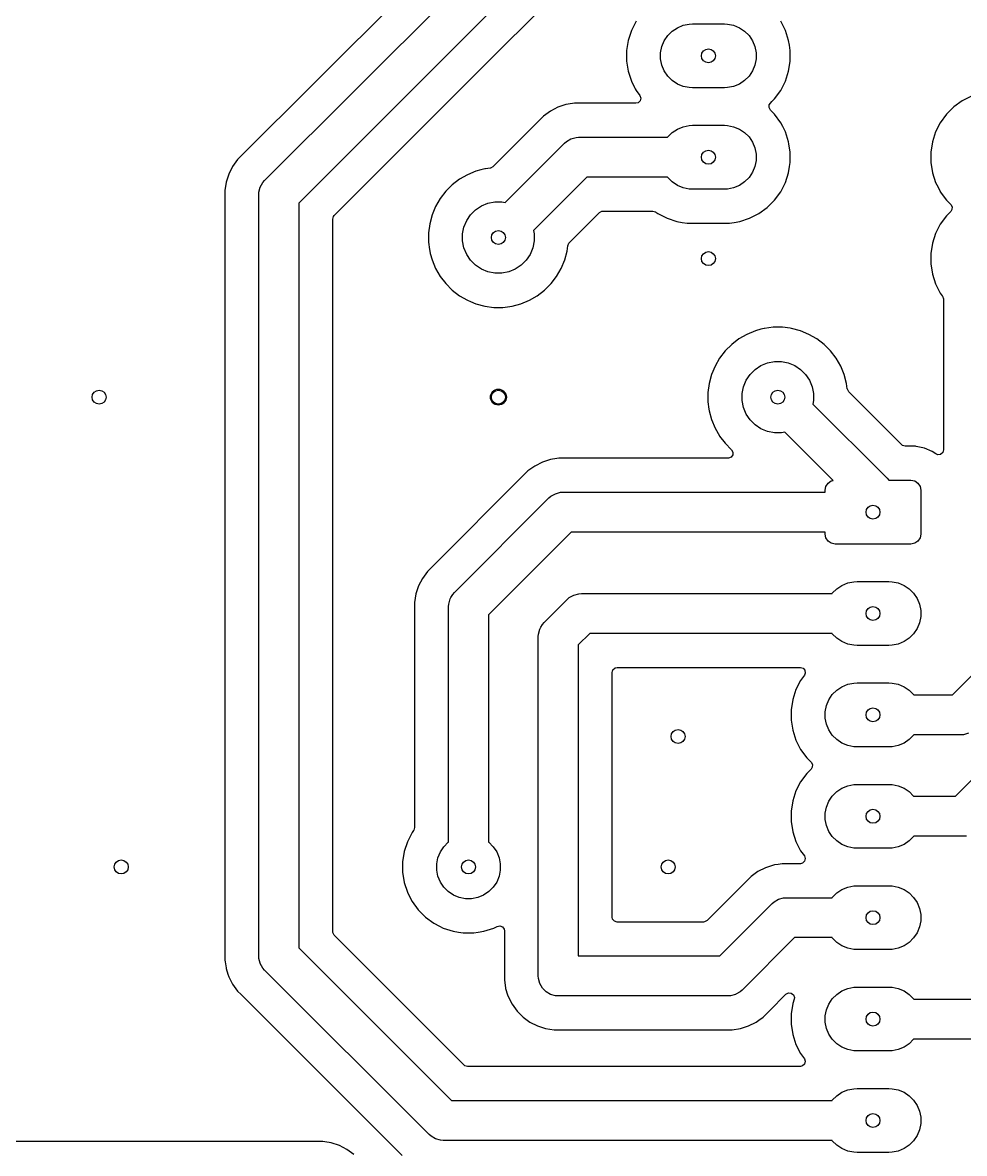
# Model space of a CAD drawing. Header units: millimetres. Extents: x 20 to 120, y -120 to -20.
# Drawn here: x 67.58 to 91.17, y -71.94 to -43.62 of the extents above; entities that cross this region are included whole.
import ezdxf

# ---------------------------------------------------------------- set-up
doc = ezdxf.new("R2010")
doc.units = ezdxf.units.MM
doc.layers.add('B.Cu', color=253, linetype='CONTINUOUS', true_color=0x83a598)
doc.layers.add('Edge.Cuts', color=40, linetype='CONTINUOUS', true_color=0xfabd2f)

msp = doc.modelspace()

# ---------------------------------------------------------------- linework, layer by layer
at = {"layer": 'B.Cu', "linetype": 'CONTINUOUS'}
for p, q in [((73.646447, -47.576447), (82.206447, -39.016447)), ((82.767106, -39.87), (74.5, -48.137106)), ((78.957923, -41.062181), (72.969894, -47.050209)), ((79.003402, -44.836493), (82.59369, -41.246205)), ((82.948368, -43.584945), (82.830422, -43.816423)), ((86.646787, -43.732445), (86.571634, -43.584949)), ((82.830422, -43.816423), (82.75014, -44.063506)), ((83.741592, -43.942485), (83.852485, -43.831592)), ((83.852485, -43.831592), (83.982883, -43.744463)), ((83.982883, -43.744463), (84.127772, -43.684448)), ((84.127772, -43.684448), (84.281586, -43.653852)), ((84.281586, -43.653852), (84.36, -43.65)), ((84.36, -43.65), (85.16, -43.65)), ((85.16, -43.65), (85.238414, -43.653852)), ((85.238414, -43.653852), (85.392228, -43.684448)), ((85.392228, -43.684448), (85.537117, -43.744463)), ((85.537117, -43.744463), (85.667515, -43.831592)), ((85.667515, -43.831592), (85.778408, -43.942485)), ((86.689577, -43.816423), (86.646787, -43.732445)), ((86.689577, -43.816425), (86.689577, -43.816423)), ((86.689579, -43.816428), (86.689577, -43.816425)), ((86.76986, -44.063507), (86.689579, -43.816428)), ((82.75014, -44.063506), (82.7095, -44.320097)), ((83.594448, -44.217772), (83.654463, -44.072883)), ((83.654463, -44.072883), (83.741592, -43.942485)), ((85.778408, -43.942485), (85.865537, -44.072883)), ((85.865537, -44.072883), (85.925552, -44.217772)), ((86.788947, -44.184021), (86.76986, -44.063507)), ((86.8105, -44.320097), (86.788947, -44.184021)), ((82.7095, -44.320097), (82.7095, -44.579902)), ((83.563852, -44.371586), (83.594448, -44.217772)), ((83.563852, -44.528414), (83.563852, -44.371586)), ((85.925552, -44.217772), (85.956148, -44.371586)), ((85.956148, -44.371586), (85.956148, -44.528414)), ((86.8105, -44.579902), (86.8105, -44.320097)), ((82.7095, -44.579902), (82.75014, -44.836493)), ((83.594448, -44.682228), (83.563852, -44.528414)), ((83.654463, -44.827117), (83.594448, -44.682228)), ((85.925552, -44.682228), (85.865537, -44.827117)), ((85.956148, -44.528414), (85.925552, -44.682228)), ((86.76986, -44.836493), (86.792539, -44.693298)), ((86.792539, -44.693298), (86.8105, -44.579902)), ((75.386819, -48.453076), (79.003402, -44.836493)), ((82.75014, -44.836493), (82.830422, -45.083576)), ((83.741592, -44.957515), (83.654463, -44.827117)), ((83.852485, -45.068408), (83.741592, -44.957515)), ((85.778408, -44.957515), (85.667515, -45.068408)), ((85.865537, -44.827117), (85.778408, -44.957515)), ((86.689579, -45.083572), (86.76986, -44.836493)), ((82.830422, -45.083576), (82.90974, -45.239243)), ((82.90974, -45.239243), (82.930227, -45.279452)), ((82.930227, -45.279452), (82.948368, -45.315054)), ((82.948368, -45.315054), (83.041046, -45.442615)), ((83.982883, -45.155537), (83.852485, -45.068408)), ((84.127772, -45.215552), (83.982883, -45.155537)), ((84.281586, -45.246148), (84.127772, -45.215552)), ((84.36, -45.25), (84.281586, -45.246148)), ((85.16, -45.25), (84.36, -45.25)), ((85.238414, -45.246148), (85.16, -45.25)), ((85.392228, -45.215552), (85.238414, -45.246148)), ((85.537117, -45.155537), (85.392228, -45.215552)), ((85.667515, -45.068408), (85.537117, -45.155537)), ((86.418931, -45.525229), (86.571634, -45.315051)), ((86.571634, -45.315051), (86.689579, -45.083572)), ((83.048701, -45.576475), (82.998595, -45.62517)), ((83.041046, -45.442615), (83.064526, -45.508421)), ((83.064526, -45.508421), (83.048701, -45.576475)), ((86.311841, -45.632319), (86.349986, -45.594174)), ((86.349986, -45.594174), (86.418931, -45.525229)), ((91.114945, -45.578368), (90.904774, -45.731066)), ((91.346423, -45.460422), (91.114945, -45.578368)), ((80.802179, -45.834951), (80.630213, -45.95989)), ((80.991585, -45.738444), (80.802179, -45.834951)), ((81.19376, -45.672753), (80.991585, -45.738444)), ((81.355042, -45.647208), (81.19376, -45.672753)), ((81.403713, -45.6395), (81.355042, -45.647208)), ((81.616286, -45.6395), (81.403713, -45.6395)), ((82.940728, -45.6395), (81.616286, -45.6395)), ((82.998595, -45.62517), (82.940728, -45.6395)), ((86.278356, -45.746358), (86.28334, -45.676666)), ((86.311841, -45.807681), (86.278356, -45.746358)), ((86.28334, -45.676666), (86.311841, -45.632319)), ((86.418931, -45.914771), (86.311841, -45.807681)), ((90.904768, -45.731071), (90.721071, -45.914768)), ((90.904774, -45.731066), (90.904768, -45.731071)), ((80.630213, -45.95989), (79.363596, -47.226507)), ((86.571634, -46.124949), (86.418931, -45.914771)), ((86.62216, -46.224112), (86.571634, -46.124949)), ((90.568368, -46.124945), (90.450422, -46.356423)), ((90.721066, -45.914774), (90.568368, -46.124945)), ((90.721071, -45.914768), (90.721066, -45.914774)), ((83.741592, -46.482485), (83.852485, -46.371592)), ((83.852485, -46.371592), (83.982883, -46.284463)), ((83.982883, -46.284463), (84.127772, -46.224448)), ((84.127772, -46.224448), (84.281586, -46.193852)), ((84.281586, -46.193852), (84.36, -46.19)), ((84.36, -46.19), (85.16, -46.19)), ((85.16, -46.19), (85.238414, -46.193852)), ((85.238414, -46.193852), (85.392228, -46.224448)), ((85.392228, -46.224448), (85.537117, -46.284463)), ((85.537117, -46.284463), (85.667515, -46.371592)), ((85.667515, -46.371592), (85.778408, -46.482485)), ((86.689577, -46.356423), (86.62216, -46.224112)), ((86.689577, -46.356425), (86.689577, -46.356423)), ((86.689579, -46.356428), (86.689577, -46.356425)), ((86.76986, -46.603507), (86.689579, -46.356428)), ((90.450422, -46.356423), (90.37014, -46.603506)), ((79.671911, -48.120982), (81.156446, -46.636447)), ((81.156446, -46.636447), (81.20561, -46.593331)), ((81.20561, -46.593331), (81.205619, -46.593323)), ((81.205619, -46.593323), (81.318658, -46.52806)), ((81.318658, -46.52806), (81.444737, -46.494277)), ((81.444737, -46.494277), (81.444752, -46.494277)), ((81.444752, -46.494277), (81.51, -46.49)), ((81.51, -46.49), (83.736571, -46.49)), ((83.736571, -46.49), (83.741592, -46.482485)), ((85.778408, -46.482485), (85.865537, -46.612883)), ((85.865537, -46.612883), (85.925552, -46.757772)), ((86.778453, -46.657762), (86.76986, -46.603507)), ((86.8105, -46.860097), (86.778453, -46.657762)), ((90.37014, -46.603506), (90.3295, -46.860097)), ((85.925552, -46.757772), (85.956148, -46.911586)), ((85.956148, -46.911586), (85.956148, -47.068414)), ((86.8105, -47.119902), (86.8105, -46.860097)), ((90.3295, -46.860097), (90.3295, -47.119902)), ((72.844951, -47.222179), (72.748444, -47.411585)), ((72.96989, -47.050213), (72.844951, -47.222179)), ((72.969894, -47.050209), (72.96989, -47.050213)), ((79.064076, -47.304554), (78.936112, -47.338842)), ((79.157762, -47.279452), (79.064076, -47.304554)), ((79.17721, -47.276891), (79.157762, -47.279452)), ((79.292101, -47.261765), (79.17721, -47.276891)), ((79.302273, -47.259992), (79.292101, -47.261765)), ((79.363596, -47.226507), (79.302273, -47.259992)), ((85.925552, -47.222228), (85.865537, -47.367117)), ((85.956148, -47.068414), (85.925552, -47.222228)), ((86.76986, -47.376493), (86.7943, -47.222184)), ((86.7943, -47.222184), (86.8105, -47.119902)), ((90.3295, -47.119902), (90.37014, -47.376493)), ((72.748443, -47.411588), (72.682754, -47.613757)), ((72.748444, -47.411585), (72.748443, -47.411587)), ((72.748443, -47.411587), (72.748443, -47.411588)), ((73.603338, -47.625603), (73.646447, -47.576447)), ((78.525382, -47.541392), (78.343338, -47.681081)), ((78.724109, -47.426657), (78.525382, -47.541392)), ((78.724123, -47.42665), (78.724109, -47.426657)), ((78.936112, -47.338842), (78.724123, -47.42665)), ((81.717107, -47.49), (80.379017, -48.828088)), ((83.736571, -47.49), (81.717107, -47.49)), ((83.741592, -47.497515), (83.736571, -47.49)), ((83.852485, -47.608408), (83.741592, -47.497515)), ((85.778408, -47.497515), (85.667515, -47.608408)), ((85.865537, -47.367117), (85.778408, -47.497515)), ((86.689579, -47.623572), (86.76986, -47.376493)), ((90.37014, -47.376493), (90.450422, -47.623576)), ((72.682754, -47.613757), (72.6495, -47.823713)), ((72.6495, -47.823713), (72.6495, -67.106287)), ((73.5, -47.93), (73.504277, -47.864752)), ((73.504277, -47.864737), (73.53806, -47.738658)), ((73.504277, -47.864752), (73.504277, -47.864737)), ((73.53806, -47.738658), (73.603323, -47.625619)), ((73.603323, -47.625619), (73.603338, -47.625603)), ((78.181081, -47.843338), (78.041392, -48.025382)), ((78.343338, -47.681081), (78.181081, -47.843338)), ((83.982883, -47.695537), (83.852485, -47.608408)), ((84.127772, -47.755552), (83.982883, -47.695537)), ((84.281586, -47.786148), (84.127772, -47.755552)), ((84.36, -47.79), (84.281586, -47.786148)), ((85.16, -47.79), (84.36, -47.79)), ((85.238414, -47.786148), (85.16, -47.79)), ((85.392228, -47.755552), (85.238414, -47.786148)), ((85.537117, -47.695537), (85.392228, -47.755552)), ((85.667515, -47.608408), (85.537117, -47.695537)), ((86.418931, -48.065229), (86.571634, -47.855051)), ((86.571634, -47.855051), (86.689579, -47.623572)), ((90.450422, -47.623576), (90.479723, -47.681081)), ((90.479723, -47.681081), (90.562398, -47.843339)), ((90.562398, -47.843339), (90.568368, -47.855054)), ((90.568368, -47.855054), (90.721066, -48.065225)), ((73.5, -67), (73.5, -47.93)), ((74.5, -48.137106), (74.5, -66.792894)), ((78.041392, -48.025382), (77.926657, -48.224109)), ((79.075743, -48.206271), (79.238744, -48.138754)), ((79.238744, -48.138754), (79.411785, -48.104334)), ((79.411785, -48.104334), (79.588215, -48.104334)), ((79.588215, -48.104334), (79.671911, -48.120982)), ((86.235229, -48.248931), (86.418931, -48.065229)), ((90.721066, -48.065225), (90.721071, -48.065231)), ((90.721071, -48.065231), (90.828159, -48.172319)), ((77.838842, -48.436112), (77.779453, -48.657759)), ((77.92665, -48.224123), (77.838842, -48.436112)), ((77.926657, -48.224109), (77.92665, -48.224123)), ((78.706271, -48.575743), (78.804291, -48.429046)), ((78.804291, -48.429046), (78.929046, -48.304291)), ((78.929046, -48.304291), (79.075743, -48.206271)), ((81.273478, -49.136415), (82.033077, -48.376819)), ((82.033077, -48.376819), (82.0944, -48.343334)), ((82.0944, -48.343334), (82.120758, -48.3405)), ((82.120758, -48.3405), (83.370515, -48.3405)), ((83.370515, -48.3405), (83.437554, -48.360185)), ((83.437554, -48.360185), (83.443393, -48.364177)), ((83.443393, -48.364177), (83.494949, -48.401634)), ((83.494949, -48.401634), (83.562616, -48.436112)), ((83.562616, -48.436112), (83.726423, -48.519577)), ((85.793572, -48.519579), (86.025051, -48.401634)), ((86.025051, -48.401634), (86.235229, -48.248931)), ((90.828159, -48.347681), (90.721071, -48.454768)), ((90.828159, -48.172319), (90.861644, -48.233642)), ((90.85666, -48.303334), (90.828159, -48.347681)), ((90.861644, -48.233642), (90.85666, -48.303334)), ((75.3505, -48.540757), (75.370185, -48.473718)), ((75.3505, -66.389243), (75.3505, -48.540757)), ((75.370185, -48.473718), (75.386819, -48.453076)), ((77.779451, -48.65777), (77.7495, -48.885258)), ((77.779453, -48.657759), (77.779451, -48.65777)), ((78.638754, -48.738744), (78.706271, -48.575743)), ((83.726423, -48.519577), (83.726425, -48.519577)), ((83.726425, -48.519577), (83.726428, -48.519579)), ((83.726428, -48.519579), (83.973507, -48.59986)), ((83.973507, -48.59986), (84.105706, -48.620797)), ((84.105706, -48.620797), (84.230098, -48.6405)), ((84.230098, -48.6405), (84.230103, -48.6405)), ((84.230103, -48.6405), (85.289902, -48.6405)), ((85.289902, -48.6405), (85.403298, -48.622539)), ((85.403298, -48.622539), (85.546493, -48.59986)), ((85.546493, -48.59986), (85.793572, -48.519579)), ((90.568368, -48.664945), (90.450422, -48.896423)), ((90.721066, -48.454774), (90.568368, -48.664945)), ((90.721071, -48.454768), (90.721066, -48.454774)), ((77.7495, -48.885258), (77.7495, -49.114741)), ((78.604334, -48.911785), (78.638754, -48.738744)), ((78.604334, -49.088215), (78.604334, -48.911785)), ((80.379017, -48.828088), (80.395666, -48.911785)), ((80.395666, -48.911785), (80.395666, -49.088215)), ((90.450422, -48.896423), (90.37014, -49.143506)), ((77.7495, -49.114741), (77.774446, -49.304215)), ((78.638754, -49.261256), (78.604334, -49.088215)), ((78.706271, -49.424257), (78.638754, -49.261256)), ((80.361246, -49.261256), (80.293729, -49.424257)), ((80.395666, -49.088215), (80.361246, -49.261256)), ((81.220548, -49.342238), (81.238234, -49.207896)), ((81.238234, -49.207896), (81.266499, -49.144002)), ((81.266499, -49.144002), (81.273478, -49.136415)), ((90.37014, -49.143506), (90.3295, -49.400097)), ((77.774446, -49.304215), (77.779452, -49.342238)), ((77.779452, -49.342238), (77.794955, -49.400097)), ((77.794955, -49.400097), (77.838842, -49.563887)), ((77.838842, -49.563887), (77.92665, -49.775876)), ((78.804291, -49.570954), (78.706271, -49.424257)), ((78.929046, -49.695709), (78.804291, -49.570954)), ((80.195709, -49.570954), (80.070954, -49.695709)), ((80.293729, -49.424257), (80.195709, -49.570954)), ((81.073344, -49.775888), (81.161158, -49.563887)), ((81.161158, -49.563887), (81.220548, -49.342238)), ((90.3295, -49.400097), (90.3295, -49.659902)), ((77.92665, -49.775876), (77.926657, -49.77589)), ((77.926657, -49.77589), (78.041392, -49.974617)), ((79.075743, -49.793729), (78.929046, -49.695709)), ((79.238744, -49.861246), (79.075743, -49.793729)), ((79.924257, -49.793729), (79.761256, -49.861246)), ((80.070954, -49.695709), (79.924257, -49.793729)), ((80.958611, -49.974612), (81.073344, -49.775888)), ((90.3295, -49.659902), (90.37014, -49.916493)), ((78.041392, -49.974617), (78.181081, -50.156661)), ((79.411785, -49.895666), (79.238744, -49.861246)), ((79.588215, -49.895666), (79.411785, -49.895666)), ((79.761256, -49.861246), (79.588215, -49.895666)), ((80.818919, -50.156661), (80.958611, -49.974612)), ((90.37014, -49.916493), (90.450422, -50.163576)), ((78.181081, -50.156661), (78.181089, -50.15667)), ((78.181089, -50.15667), (78.34333, -50.318911)), ((78.34333, -50.318911), (78.343338, -50.318918)), ((78.343338, -50.318918), (78.525382, -50.458607)), ((80.474612, -50.458611), (80.656661, -50.318919)), ((80.656661, -50.318919), (80.656665, -50.318914)), ((80.656665, -50.318914), (80.65667, -50.318911)), ((80.65667, -50.318911), (80.818911, -50.15667)), ((80.818911, -50.15667), (80.818914, -50.156665)), ((80.818914, -50.156665), (80.818919, -50.156661)), ((90.450422, -50.163576), (90.568366, -50.395051)), ((90.568366, -50.395051), (90.614545, -50.458611)), ((78.525382, -50.458607), (78.525385, -50.458608)), ((78.525385, -50.458608), (78.525388, -50.458611)), ((78.525388, -50.458611), (78.724112, -50.573344)), ((78.724112, -50.573344), (78.724117, -50.573346)), ((78.724117, -50.573346), (78.724123, -50.573349)), ((78.724123, -50.573349), (78.801079, -50.605225)), ((78.801079, -50.605225), (78.936113, -50.661158)), ((78.936113, -50.661158), (79.157762, -50.720548)), ((79.842238, -50.720548), (80.063887, -50.661158)), ((80.063887, -50.661158), (80.275888, -50.573344)), ((80.275888, -50.573344), (80.474612, -50.458611)), ((90.614545, -50.458611), (90.625818, -50.474126)), ((90.625818, -50.474126), (90.649298, -50.539932)), ((90.649298, -50.539932), (90.6495, -50.547012)), ((90.6495, -50.547012), (90.6495, -54.320437)), ((79.157762, -50.720548), (79.385266, -50.7505)), ((79.385266, -50.7505), (79.385273, -50.7505)), ((79.385273, -50.7505), (79.614727, -50.7505)), ((79.614727, -50.7505), (79.614734, -50.7505)), ((79.614734, -50.7505), (79.842238, -50.720548)), ((86.385258, -51.2495), (86.168715, -51.278009)), ((86.385266, -51.2495), (86.385258, -51.2495)), ((86.614734, -51.2495), (86.385266, -51.2495)), ((86.614741, -51.2495), (86.614734, -51.2495)), ((86.804215, -51.274446), (86.614741, -51.2495)), ((85.525382, -51.541392), (85.343338, -51.681081)), ((85.724109, -51.426657), (85.525382, -51.541392)), ((85.724123, -51.42665), (85.724109, -51.426657)), ((85.936112, -51.338842), (85.724123, -51.42665)), ((86.07688, -51.301124), (85.936112, -51.338842)), ((86.157762, -51.279452), (86.07688, -51.301124)), ((86.168715, -51.278009), (86.157762, -51.279452)), ((86.842238, -51.279452), (86.804215, -51.274446)), ((87.063887, -51.338842), (86.842238, -51.279452)), ((87.275876, -51.42665), (87.063887, -51.338842)), ((87.27589, -51.426657), (87.275876, -51.42665)), ((87.474617, -51.541392), (87.27589, -51.426657)), ((87.656661, -51.681081), (87.474617, -51.541392)), ((85.343338, -51.681081), (85.181081, -51.843338)), ((87.65667, -51.681089), (87.656661, -51.681081)), ((87.818911, -51.84333), (87.65667, -51.681089)), ((85.041392, -52.025382), (84.926657, -52.224109)), ((85.181081, -51.843338), (85.041392, -52.025382)), ((86.238744, -52.138754), (86.411785, -52.104334)), ((86.411785, -52.104334), (86.588215, -52.104334)), ((86.588215, -52.104334), (86.761256, -52.138754)), ((87.818918, -51.843338), (87.818911, -51.84333)), ((87.958607, -52.025382), (87.818918, -51.843338)), ((87.958608, -52.025385), (87.958607, -52.025382)), ((87.958611, -52.025388), (87.958608, -52.025385)), ((88.073344, -52.224112), (87.958611, -52.025388)), ((84.92665, -52.224123), (84.838842, -52.436112)), ((84.926657, -52.224109), (84.92665, -52.224123)), ((85.804291, -52.429046), (85.929046, -52.304291)), ((85.929046, -52.304291), (86.075743, -52.206271)), ((86.075743, -52.206271), (86.238744, -52.138754)), ((86.761256, -52.138754), (86.924257, -52.206271)), ((86.924257, -52.206271), (87.070954, -52.304291)), ((87.070954, -52.304291), (87.195709, -52.429046)), ((88.161158, -52.436113), (88.073344, -52.224112)), ((84.779451, -52.65777), (84.7495, -52.885258)), ((84.779453, -52.657759), (84.779451, -52.65777)), ((84.838842, -52.436112), (84.779453, -52.657759)), ((85.638754, -52.738744), (85.706271, -52.575743)), ((85.706271, -52.575743), (85.804291, -52.429046)), ((87.195709, -52.429046), (87.293729, -52.575743)), ((87.293729, -52.575743), (87.361246, -52.738744)), ((88.220548, -52.657762), (88.161158, -52.436113)), ((88.238236, -52.792118), (88.220548, -52.657762)), ((84.7495, -52.885258), (84.7495, -53.114741)), ((85.604334, -52.911785), (85.638754, -52.738744)), ((85.604334, -53.088215), (85.604334, -52.911785)), ((87.361246, -52.738744), (87.395666, -52.911785)), ((87.395666, -52.911785), (87.395666, -53.088215)), ((88.240006, -52.802273), (88.238236, -52.792118)), ((88.273491, -52.863596), (88.240006, -52.802273)), ((89.603076, -54.193181), (88.273491, -52.863596)), ((84.7495, -53.114741), (84.774446, -53.304215)), ((85.638754, -53.261256), (85.604334, -53.088215)), ((87.395666, -53.088215), (87.379017, -53.171911)), ((87.379017, -53.171911), (89.236054, -55.028947)), ((84.774446, -53.304215), (84.779452, -53.342238)), ((84.779452, -53.342238), (84.838842, -53.563887)), ((85.706271, -53.424257), (85.638754, -53.261256)), ((85.804291, -53.570954), (85.706271, -53.424257)), ((84.838842, -53.563887), (84.92665, -53.775876)), ((84.92665, -53.775876), (84.926656, -53.775888)), ((84.926656, -53.775888), (85.038664, -53.969893)), ((85.929046, -53.695709), (85.804291, -53.570954)), ((86.075743, -53.793729), (85.929046, -53.695709)), ((86.238744, -53.861246), (86.075743, -53.793729)), ((85.038664, -53.969893), (85.041392, -53.974617)), ((85.041392, -53.974617), (85.181081, -54.156661)), ((86.411785, -53.895666), (86.238744, -53.861246)), ((86.588215, -53.895666), (86.411785, -53.895666)), ((86.671911, -53.879017), (86.588215, -53.895666)), ((87.882782, -55.089889), (86.671911, -53.879017)), ((85.181081, -54.156661), (85.181089, -54.15667)), ((85.181089, -54.15667), (85.342238, -54.317819)), ((85.342238, -54.317819), (85.375723, -54.379142)), ((85.375723, -54.379142), (85.370739, -54.448834)), ((89.623718, -54.209815), (89.603076, -54.193181)), ((89.690757, -54.2295), (89.623718, -54.209815)), ((89.916527, -54.2295), (89.690757, -54.2295)), ((89.916538, -54.2295), (89.916527, -54.2295)), ((89.948992, -54.231433), (89.916538, -54.2295)), ((89.96375, -54.232312), (89.948992, -54.231433)), ((90.169102, -54.276984), (89.96375, -54.232312)), ((90.169113, -54.276987), (90.169102, -54.276984)), ((90.36231, -54.359719), (90.169113, -54.276987)), ((90.455998, -54.423128), (90.36231, -54.359719)), ((90.629815, -54.387476), (90.577011, -54.433231)), ((90.6495, -54.320437), (90.629815, -54.387476)), ((80.601585, -54.628444), (80.412179, -54.724951)), ((80.80376, -54.562753), (80.601585, -54.628444)), ((80.965041, -54.537208), (80.80376, -54.562753)), ((81.013714, -54.529499), (80.965041, -54.537208)), ((81.226287, -54.529499), (81.013714, -54.529499)), ((81.231398, -54.529499), (81.226287, -54.529499)), ((81.231422, -54.5295), (81.231398, -54.529499)), ((85.254557, -54.5295), (81.231422, -54.5295)), ((85.263403, -54.529184), (85.254557, -54.5295)), ((85.328867, -54.504767), (85.263403, -54.529184)), ((85.370739, -54.448834), (85.328867, -54.504767)), ((90.507853, -54.443175), (90.455998, -54.423128)), ((90.577011, -54.433231), (90.507853, -54.443175)), ((80.240213, -54.84989), (77.72239, -57.367713)), ((80.412179, -54.724951), (80.240213, -54.84989)), ((87.6825, -55.33), (87.70153, -55.234329)), ((87.70153, -55.234329), (87.755723, -55.153223)), ((87.755723, -55.153223), (87.836829, -55.09903)), ((87.836829, -55.09903), (87.882782, -55.089889)), ((89.236054, -55.028947), (89.279161, -55.078103)), ((89.279161, -55.078103), (89.279177, -55.078119)), ((89.279177, -55.078119), (89.280263, -55.08)), ((89.280263, -55.08), (89.8325, -55.08)), ((89.8325, -55.08), (89.928171, -55.09903)), ((89.928171, -55.09903), (90.009277, -55.153223)), ((90.009277, -55.153223), (90.06347, -55.234329)), ((90.06347, -55.234329), (90.0825, -55.33)), ((80.766447, -55.526446), (80.815611, -55.48333)), ((80.815611, -55.48333), (80.815619, -55.483323)), ((80.815619, -55.483323), (80.928658, -55.41806)), ((80.928658, -55.41806), (80.955301, -55.41092)), ((80.955301, -55.41092), (81.054737, -55.384277)), ((81.054737, -55.384277), (81.054752, -55.384277)), ((81.054752, -55.384277), (81.12, -55.38)), ((81.12, -55.38), (87.6825, -55.38)), ((87.6825, -55.38), (87.6825, -55.33)), ((90.0825, -55.33), (90.0825, -56.43)), ((78.398947, -57.893947), (80.766447, -55.526446)), ((81.327107, -56.38), (79.2525, -58.454606)), ((87.6825, -56.38), (81.327107, -56.38)), ((87.6825, -56.43), (87.6825, -56.38)), ((87.70153, -56.525671), (87.6825, -56.43)), ((87.755723, -56.606777), (87.70153, -56.525671)), ((87.836829, -56.66097), (87.755723, -56.606777)), ((90.009277, -56.606777), (89.928171, -56.66097)), ((90.06347, -56.525671), (90.009277, -56.606777)), ((90.0825, -56.43), (90.06347, -56.525671)), ((87.9325, -56.68), (87.836829, -56.66097)), ((89.8325, -56.68), (87.9325, -56.68)), ((89.928171, -56.66097), (89.8325, -56.68)), ((77.72239, -57.367713), (77.597451, -57.539679)), ((77.500944, -57.729085), (77.435253, -57.93126)), ((77.597451, -57.539679), (77.500944, -57.729085)), ((87.974985, -57.801592), (88.105383, -57.714463)), ((88.105383, -57.714463), (88.250272, -57.654448)), ((88.250272, -57.654448), (88.404086, -57.623852)), ((88.404086, -57.623852), (88.4825, -57.62)), ((88.4825, -57.62), (89.2825, -57.62)), ((89.2825, -57.62), (89.360914, -57.623852)), ((89.360914, -57.623852), (89.514728, -57.654448)), ((89.514728, -57.654448), (89.659617, -57.714463)), ((89.659617, -57.714463), (89.790015, -57.801592)), ((77.435253, -57.93126), (77.402, -58.141213)), ((78.256777, -58.182237), (78.29056, -58.056158)), ((78.29056, -58.056158), (78.309517, -58.023324)), ((78.309517, -58.023324), (78.355823, -57.943119)), ((78.355823, -57.943119), (78.355838, -57.943103)), ((78.355838, -57.943103), (78.398947, -57.893947)), ((80.646447, -58.646447), (81.226447, -58.066447)), ((81.226447, -58.066447), (81.275603, -58.023338)), ((81.275603, -58.023338), (81.275619, -58.023323)), ((81.275619, -58.023323), (81.388658, -57.95806)), ((81.388658, -57.95806), (81.514737, -57.924277)), ((81.514737, -57.924277), (81.514752, -57.924277)), ((81.514752, -57.924277), (81.58, -57.92)), ((81.58, -57.92), (87.859071, -57.92)), ((87.859071, -57.92), (87.864092, -57.912485)), ((87.864092, -57.912485), (87.974985, -57.801592)), ((89.790015, -57.801592), (89.900908, -57.912485)), ((89.900908, -57.912485), (89.988037, -58.042883)), ((89.988037, -58.042883), (90.048052, -58.187772)), ((77.402, -58.141213), (77.402, -63.780515)), ((78.2525, -58.2475), (78.256777, -58.182252)), ((78.2525, -64.14657), (78.2525, -58.2475)), ((78.256777, -58.182252), (78.256777, -58.182237)), ((90.048052, -58.187772), (90.078648, -58.341586)), ((90.078648, -58.341586), (90.078648, -58.498414)), ((79.2525, -58.454606), (79.2525, -64.14657)), ((90.078648, -58.498414), (90.048052, -58.652228)), ((80.504277, -58.934737), (80.53806, -58.808658)), ((80.53806, -58.808658), (80.565428, -58.761256)), ((80.565428, -58.761256), (80.603323, -58.695619)), ((80.603323, -58.695619), (80.603338, -58.695603)), ((80.603338, -58.695603), (80.646447, -58.646447)), ((81.787106, -58.92), (81.5, -59.207106)), ((87.859071, -58.92), (81.787106, -58.92)), ((87.864092, -58.927515), (87.859071, -58.92)), ((89.988037, -58.797117), (89.900908, -58.927515)), ((90.048052, -58.652228), (89.988037, -58.797117)), ((80.5, -59), (80.504277, -58.934752)), ((80.5, -67.5), (80.5, -59)), ((80.504277, -58.934752), (80.504277, -58.934737)), ((87.974985, -59.038408), (87.864092, -58.927515)), ((88.105383, -59.125537), (87.974985, -59.038408)), ((88.250272, -59.185552), (88.105383, -59.125537)), ((88.404086, -59.216148), (88.250272, -59.185552)), ((89.514728, -59.185552), (89.360914, -59.216148)), ((89.659617, -59.125537), (89.514728, -59.185552)), ((89.790015, -59.038408), (89.659617, -59.125537)), ((89.900908, -58.927515), (89.790015, -59.038408)), ((81.5, -59.207106), (81.5, -67)), ((88.4825, -59.22), (88.404086, -59.216148)), ((89.2825, -59.22), (88.4825, -59.22)), ((89.360914, -59.216148), (89.2825, -59.22)), ((82.422989, -59.781706), (82.4745, -59.7705)), ((82.4745, -59.7705), (87.063228, -59.7705)), ((87.063228, -59.7705), (87.130267, -59.790185)), ((82.3505, -59.8945), (82.370185, -59.827461)), ((82.3505, -66.0255), (82.3505, -59.8945)), ((82.370185, -59.827461), (82.422989, -59.781706)), ((87.163546, -59.967385), (87.070868, -60.094945)), ((87.130267, -59.790185), (87.176022, -59.842989)), ((87.185966, -59.912147), (87.163546, -59.967385)), ((87.176022, -59.842989), (87.185966, -59.912147)), ((90.875394, -60.46), (91.5, -59.835394)), ((86.952922, -60.326423), (86.87264, -60.573506)), ((87.070868, -60.094945), (86.952922, -60.326423)), ((87.974985, -60.341592), (88.105383, -60.254463)), ((88.105383, -60.254463), (88.250272, -60.194448)), ((88.250272, -60.194448), (88.404086, -60.163852)), ((88.404086, -60.163852), (88.4825, -60.16)), ((88.4825, -60.16), (89.2825, -60.16)), ((89.2825, -60.16), (89.360914, -60.163852)), ((89.360914, -60.163852), (89.514728, -60.194448)), ((89.514728, -60.194448), (89.659617, -60.254463)), ((89.659617, -60.254463), (89.790015, -60.341592)), ((86.87264, -60.573506), (86.832, -60.830097)), ((87.716948, -60.727772), (87.776963, -60.582883)), ((87.776963, -60.582883), (87.864092, -60.452485)), ((87.864092, -60.452485), (87.974985, -60.341592)), ((89.790015, -60.341592), (89.900908, -60.452485)), ((89.900908, -60.452485), (89.905929, -60.46)), ((89.905929, -60.46), (90.875394, -60.46)), ((90.95169, -63), (93.35, -60.601689)), ((86.832, -60.830097), (86.832, -61.089902)), ((87.686352, -60.881586), (87.716948, -60.727772)), ((87.686352, -61.038414), (87.686352, -60.881586)), ((86.832, -61.089902), (86.87264, -61.346493)), ((87.716948, -61.192228), (87.686352, -61.038414)), ((86.87264, -61.346493), (86.952922, -61.593576)), ((87.776963, -61.337117), (87.716948, -61.192228)), ((87.864092, -61.467515), (87.776963, -61.337117)), ((87.974985, -61.578408), (87.864092, -61.467515)), ((89.900908, -61.467515), (89.790015, -61.578408)), ((89.905929, -61.46), (89.900908, -61.467515)), ((91.0825, -61.46), (89.905929, -61.46)), ((91.147748, -61.455723), (91.0825, -61.46)), ((91.147763, -61.455723), (91.147748, -61.455723)), ((91.273842, -61.42194), (91.147763, -61.455723)), ((86.952922, -61.593576), (87.070868, -61.825054)), ((88.105383, -61.665537), (87.974985, -61.578408)), ((88.250272, -61.725552), (88.105383, -61.665537)), ((88.404086, -61.756148), (88.250272, -61.725552)), ((89.514728, -61.725552), (89.360914, -61.756148)), ((89.659617, -61.665537), (89.514728, -61.725552)), ((89.790015, -61.578408), (89.659617, -61.665537)), ((87.070868, -61.825054), (87.223566, -62.035225)), ((87.223566, -62.035225), (87.223571, -62.035231)), ((87.223571, -62.035231), (87.330659, -62.142319)), ((88.4825, -61.76), (88.404086, -61.756148)), ((89.2825, -61.76), (88.4825, -61.76)), ((89.360914, -61.756148), (89.2825, -61.76)), ((87.330659, -62.317681), (87.223571, -62.424768)), ((87.330659, -62.142319), (87.364144, -62.203642)), ((87.35916, -62.273334), (87.330659, -62.317681)), ((87.364144, -62.203642), (87.35916, -62.273334)), ((87.223566, -62.424774), (87.070868, -62.634945)), ((87.223571, -62.424768), (87.223566, -62.424774)), ((86.952922, -62.866423), (86.87264, -63.113506)), ((87.070868, -62.634945), (86.952922, -62.866423)), ((87.864092, -62.992485), (87.974985, -62.881592)), ((87.974985, -62.881592), (88.105383, -62.794463)), ((88.105383, -62.794463), (88.250272, -62.734448)), ((88.250272, -62.734448), (88.404086, -62.703852)), ((88.404086, -62.703852), (88.4825, -62.7)), ((88.4825, -62.7), (89.2825, -62.7)), ((89.2825, -62.7), (89.360914, -62.703852)), ((89.360914, -62.703852), (89.514728, -62.734448)), ((89.514728, -62.734448), (89.659617, -62.794463)), ((89.659617, -62.794463), (89.790015, -62.881592)), ((89.790015, -62.881592), (89.900908, -62.992485)), ((86.87264, -63.113506), (86.832, -63.370097)), ((87.716948, -63.267772), (87.776963, -63.122883)), ((87.776963, -63.122883), (87.864092, -62.992485)), ((89.900908, -62.992485), (89.905929, -63)), ((89.905929, -63), (90.95169, -63)), ((86.832, -63.370097), (86.832, -63.629902)), ((87.686352, -63.421586), (87.716948, -63.267772)), ((87.686352, -63.578414), (87.686352, -63.421586)), ((86.832, -63.629902), (86.87264, -63.886493)), ((87.716948, -63.732228), (87.686352, -63.578414)), ((87.776963, -63.877117), (87.716948, -63.732228)), ((77.340866, -63.904948), (77.222922, -64.136423)), ((77.378318, -63.853401), (77.340866, -63.904948)), ((77.382315, -63.847554), (77.378318, -63.853401)), ((77.402, -63.780515), (77.382315, -63.847554)), ((86.87264, -63.886493), (86.952922, -64.133576)), ((87.864092, -64.007515), (87.776963, -63.877117)), ((87.974985, -64.118408), (87.864092, -64.007515)), ((89.900908, -64.007515), (89.790015, -64.118408)), ((89.905929, -64), (89.900908, -64.007515)), ((91.158796, -64), (89.905929, -64)), ((91.224044, -63.995723), (91.158796, -64)), ((77.222922, -64.136423), (77.14264, -64.383506)), ((78.046963, -64.392883), (78.134092, -64.262485)), ((78.134092, -64.262485), (78.244985, -64.151592)), ((78.244985, -64.151592), (78.2525, -64.14657)), ((79.2525, -64.14657), (79.260015, -64.151592)), ((79.260015, -64.151592), (79.370908, -64.262485)), ((79.370908, -64.262485), (79.458037, -64.392883)), ((86.952922, -64.133576), (87.070868, -64.365054)), ((88.105383, -64.205537), (87.974985, -64.118408)), ((88.250272, -64.265552), (88.105383, -64.205537)), ((88.404086, -64.296148), (88.250272, -64.265552)), ((88.4825, -64.3), (88.404086, -64.296148)), ((89.2825, -64.3), (88.4825, -64.3)), ((89.360914, -64.296148), (89.2825, -64.3)), ((89.514728, -64.265552), (89.360914, -64.296148)), ((89.659617, -64.205537), (89.514728, -64.265552)), ((89.790015, -64.118408), (89.659617, -64.205537)), ((77.14264, -64.383506), (77.102, -64.640097)), ((77.956352, -64.691586), (77.986948, -64.537772)), ((77.986948, -64.537772), (78.046963, -64.392883)), ((79.458037, -64.392883), (79.518052, -64.537772)), ((79.518052, -64.537772), (79.548648, -64.691586)), ((87.070868, -64.365054), (87.163546, -64.492615)), ((87.163546, -64.492615), (87.187026, -64.558421)), ((87.187026, -64.558421), (87.171201, -64.626475)), ((77.102, -64.640097), (77.102, -64.899902)), ((77.956352, -64.848414), (77.956352, -64.691586)), ((77.986948, -65.002228), (77.956352, -64.848414)), ((79.548648, -64.848414), (79.518052, -65.002228)), ((79.548648, -64.691586), (79.548648, -64.848414)), ((86.191585, -64.788444), (86.002179, -64.884951)), ((86.39376, -64.722753), (86.191585, -64.788444)), ((86.412981, -64.719709), (86.39376, -64.722753)), ((86.508348, -64.704604), (86.412981, -64.719709)), ((86.603714, -64.689499), (86.508348, -64.704604)), ((86.816287, -64.689499), (86.603714, -64.689499)), ((86.821398, -64.689499), (86.816287, -64.689499)), ((86.821422, -64.6895), (86.821398, -64.689499)), ((87.063228, -64.6895), (86.821422, -64.6895)), ((87.121095, -64.67517), (87.063228, -64.6895)), ((87.171201, -64.626475), (87.121095, -64.67517)), ((77.102, -64.899902), (77.14264, -65.156493)), ((78.046963, -65.147117), (77.986948, -65.002228)), ((78.134092, -65.277515), (78.046963, -65.147117)), ((79.458037, -65.147117), (79.370908, -65.277515)), ((79.518052, -65.002228), (79.458037, -65.147117)), ((85.746887, -65.093217), (85.679896, -65.160208)), ((85.830209, -65.009894), (85.746887, -65.093217)), ((85.830213, -65.00989), (85.830209, -65.009894)), ((86.002179, -64.884951), (85.830213, -65.00989)), ((77.14264, -65.156493), (77.222922, -65.403576)), ((77.222922, -65.403576), (77.268464, -65.492955)), ((78.244985, -65.388408), (78.134092, -65.277515)), ((78.375383, -65.475537), (78.244985, -65.388408)), ((79.260015, -65.388408), (79.129617, -65.475537)), ((79.370908, -65.277515), (79.260015, -65.388408)), ((85.679893, -65.160211), (85.186598, -65.653507)), ((85.679896, -65.160208), (85.679893, -65.160211)), ((87.864092, -65.532485), (87.974985, -65.421592)), ((87.974985, -65.421592), (88.105383, -65.334463)), ((88.105383, -65.334463), (88.250272, -65.274448)), ((88.250272, -65.274448), (88.404086, -65.243852)), ((88.404086, -65.243852), (88.4825, -65.24)), ((88.4825, -65.24), (89.2825, -65.24)), ((89.2825, -65.24), (89.360914, -65.243852)), ((89.360914, -65.243852), (89.514728, -65.274448)), ((89.514728, -65.274448), (89.659617, -65.334463)), ((89.659617, -65.334463), (89.790015, -65.421592)), ((89.790015, -65.421592), (89.900908, -65.532485)), ((77.268464, -65.492955), (77.340866, -65.635051)), ((77.340866, -65.635051), (77.493569, -65.845229)), ((78.520272, -65.535552), (78.375383, -65.475537)), ((78.674086, -65.566148), (78.520272, -65.535552)), ((78.830914, -65.566148), (78.674086, -65.566148)), ((78.984728, -65.535552), (78.830914, -65.566148)), ((79.129617, -65.475537), (78.984728, -65.535552)), ((85.186598, -65.653507), (84.726924, -66.113181)), ((85.042894, -67), (86.356447, -65.686446)), ((86.356447, -65.686446), (86.405603, -65.643338)), ((86.405603, -65.643338), (86.405619, -65.643323)), ((86.405619, -65.643323), (86.518658, -65.57806)), ((86.518658, -65.57806), (86.644737, -65.544277)), ((86.644737, -65.544277), (86.644752, -65.544277)), ((86.644752, -65.544277), (86.71, -65.54)), ((86.71, -65.54), (87.859071, -65.54)), ((87.859071, -65.54), (87.864092, -65.532485)), ((89.900908, -65.532485), (89.988037, -65.662883)), ((89.988037, -65.662883), (90.048052, -65.807772)), ((77.493569, -65.845229), (77.677271, -66.028931)), ((90.048052, -65.807772), (90.078648, -65.961586)), ((90.078648, -65.961586), (90.078648, -66.118414)), ((77.677271, -66.028931), (77.887449, -66.181634)), ((77.887449, -66.181634), (78.024676, -66.251555)), ((78.024676, -66.251555), (78.118923, -66.299577)), ((79.386072, -66.299579), (79.469204, -66.257221)), ((79.469204, -66.257221), (79.537874, -66.244324)), ((79.537874, -66.244324), (79.602614, -66.2706)), ((79.602614, -66.2706), (79.642872, -66.327706)), ((82.361706, -66.077011), (82.3505, -66.0255)), ((82.407461, -66.129815), (82.361706, -66.077011)), ((82.4745, -66.1495), (82.407461, -66.129815)), ((84.639243, -66.1495), (82.4745, -66.1495)), ((84.665601, -66.146666), (84.639243, -66.1495)), ((84.726924, -66.113181), (84.665601, -66.146666)), ((90.048052, -66.272228), (89.988037, -66.417117)), ((90.078648, -66.118414), (90.048052, -66.272228)), ((75.353334, -66.415601), (75.3505, -66.389243)), ((75.386819, -66.476924), (75.353334, -66.415601)), ((78.643076, -69.733181), (75.386819, -66.476924)), ((78.118923, -66.299577), (78.118925, -66.299577)), ((78.118925, -66.299577), (78.118928, -66.299579)), ((78.118928, -66.299579), (78.366007, -66.37986)), ((78.366007, -66.37986), (78.498206, -66.400797)), ((78.498206, -66.400797), (78.622598, -66.4205)), ((78.622598, -66.4205), (78.622603, -66.4205)), ((78.622603, -66.4205), (78.882402, -66.4205)), ((78.882402, -66.4205), (78.995798, -66.402539)), ((78.995798, -66.402539), (79.138993, -66.37986)), ((79.138993, -66.37986), (79.386072, -66.299579)), ((79.642872, -66.327706), (79.6495, -66.367705)), ((79.6495, -66.367705), (79.6495, -67.606286)), ((86.917107, -66.54), (85.603553, -67.853553)), ((87.859071, -66.54), (86.917107, -66.54)), ((87.864092, -66.547515), (87.859071, -66.54)), ((87.974985, -66.658408), (87.864092, -66.547515)), ((89.900908, -66.547515), (89.790015, -66.658408)), ((89.988037, -66.417117), (89.900908, -66.547515)), ((74.5, -66.792894), (78.327106, -70.62)), ((88.105383, -66.745537), (87.974985, -66.658408)), ((88.250272, -66.805552), (88.105383, -66.745537)), ((88.404086, -66.836148), (88.250272, -66.805552)), ((88.4825, -66.84), (88.404086, -66.836148)), ((89.2825, -66.84), (88.4825, -66.84)), ((89.360914, -66.836148), (89.2825, -66.84)), ((89.514728, -66.805552), (89.360914, -66.836148)), ((89.659617, -66.745537), (89.514728, -66.805552)), ((89.790015, -66.658408), (89.659617, -66.745537)), ((72.6495, -67.106287), (72.656276, -67.14907)), ((73.504277, -67.065247), (73.5, -67)), ((73.504277, -67.065263), (73.504277, -67.065247)), ((73.535311, -67.181081), (73.504277, -67.065263)), ((81.5, -67), (85.042894, -67)), ((72.656276, -67.14907), (72.679135, -67.293397)), ((72.679135, -67.293397), (72.682754, -67.316243)), ((72.682754, -67.316243), (72.728286, -67.456376)), ((73.53806, -67.191342), (73.535311, -67.181081)), ((73.603323, -67.304381), (73.53806, -67.191342)), ((73.603338, -67.304396), (73.603323, -67.304381)), ((73.646447, -67.353553), (73.603338, -67.304396)), ((77.766447, -71.473553), (73.646447, -67.353553)), ((72.728286, -67.456376), (72.748444, -67.518414)), ((72.748444, -67.518414), (72.844951, -67.70782)), ((79.6495, -67.606286), (79.679152, -67.793506)), ((80.504278, -67.565263), (80.5, -67.5)), ((80.53806, -67.691342), (80.504278, -67.565263)), ((80.603323, -67.804381), (80.53806, -67.691342)), ((72.844951, -67.70782), (72.969889, -67.879784)), ((72.969889, -67.879784), (72.969893, -67.879788)), ((72.969893, -67.879788), (72.969896, -67.879792)), ((72.969896, -67.879792), (73.056874, -67.96677)), ((73.056874, -67.96677), (73.124538, -68.034434)), ((79.679152, -67.793506), (79.682754, -67.816243)), ((79.682754, -67.816243), (79.732814, -67.970312)), ((79.732814, -67.970312), (79.748444, -68.018414)), ((80.695619, -67.896677), (80.603323, -67.804381)), ((80.808658, -67.96194), (80.695619, -67.896677)), ((80.934737, -67.995722), (80.808658, -67.96194)), ((85.441342, -67.96194), (85.315263, -67.995723)), ((85.450002, -67.95694), (85.441342, -67.96194)), ((85.554381, -67.896677), (85.450002, -67.95694)), ((85.554396, -67.896661), (85.554381, -67.896677)), ((85.603553, -67.853553), (85.554396, -67.896661)), ((86.28717, -68.372723), (86.702953, -67.95694)), ((86.702953, -67.95694), (86.764276, -67.923456)), ((86.764276, -67.923456), (86.833968, -67.92844)), ((86.833968, -67.92844), (86.889901, -67.970312)), ((86.889901, -67.970312), (86.914318, -68.035776)), ((87.864092, -68.072485), (87.974985, -67.961592)), ((87.974985, -67.961592), (88.105383, -67.874463)), ((88.105383, -67.874463), (88.250272, -67.814448)), ((88.250272, -67.814448), (88.404086, -67.783852)), ((88.404086, -67.783852), (88.4825, -67.78)), ((88.4825, -67.78), (89.2825, -67.78)), ((89.2825, -67.78), (89.360914, -67.783852)), ((89.360914, -67.783852), (89.514728, -67.814448)), ((89.514728, -67.814448), (89.659617, -67.874463)), ((89.659617, -67.874463), (89.790015, -67.961592)), ((89.790015, -67.961592), (89.900908, -68.072485)), ((73.124538, -68.034434), (73.124549, -68.034444)), ((73.124549, -68.034444), (77.08677, -71.996665)), ((79.748444, -68.018414), (79.844951, -68.20782)), ((79.844951, -68.20782), (79.96989, -68.379786)), ((81, -68), (80.934737, -67.995722)), ((85.25, -68), (81, -68)), ((85.315248, -67.995723), (85.25, -68)), ((85.315263, -67.995723), (85.315248, -67.995723)), ((86.87264, -68.193505), (86.832, -68.450097)), ((86.908565, -68.08294), (86.87264, -68.193502)), ((86.87264, -68.193502), (86.87264, -68.193505)), ((86.914318, -68.035776), (86.908565, -68.08294)), ((87.716948, -68.347772), (87.776963, -68.202883)), ((87.776963, -68.202883), (87.864092, -68.072485)), ((89.900908, -68.072485), (89.905929, -68.08)), ((89.905929, -68.08), (91.58, -68.08)), ((79.96989, -68.379786), (80.120213, -68.530109)), ((80.120213, -68.530109), (80.292179, -68.655048)), ((86.024934, -68.606287), (86.129792, -68.530104)), ((86.129792, -68.530104), (86.280104, -68.379792)), ((86.280104, -68.379792), (86.280105, -68.37979)), ((86.280105, -68.37979), (86.287165, -68.37273)), ((86.287165, -68.37273), (86.28717, -68.372723)), ((86.832, -68.450097), (86.832, -68.709902)), ((87.686352, -68.501586), (87.716948, -68.347772)), ((87.686352, -68.658414), (87.686352, -68.501586)), ((80.292179, -68.655048), (80.292181, -68.655049)), ((80.292181, -68.655049), (80.292184, -68.655051)), ((80.292184, -68.655051), (80.481588, -68.751557)), ((80.481588, -68.751557), (80.683757, -68.817246)), ((80.683757, -68.817246), (80.893713, -68.8505)), ((85.356287, -68.8505), (85.566243, -68.817246)), ((85.566243, -68.817246), (85.768412, -68.751557)), ((85.768412, -68.751557), (85.957816, -68.655051)), ((85.957816, -68.655051), (86.024934, -68.606287)), ((86.832, -68.709902), (86.87264, -68.966493)), ((87.716948, -68.812228), (87.686352, -68.658414)), ((87.776963, -68.957117), (87.716948, -68.812228)), ((80.893713, -68.8505), (80.893714, -68.8505)), ((80.893714, -68.8505), (85.356286, -68.8505)), ((85.356286, -68.8505), (85.356287, -68.8505)), ((86.87264, -68.966493), (86.952922, -69.213576)), ((87.864092, -69.087515), (87.776963, -68.957117)), ((87.974985, -69.198408), (87.864092, -69.087515)), ((89.900908, -69.087515), (89.790015, -69.198408)), ((89.905929, -69.08), (89.900908, -69.087515)), ((91.372894, -69.08), (89.905929, -69.08)), ((86.952922, -69.213576), (87.070868, -69.445054)), ((88.105383, -69.285537), (87.974985, -69.198408)), ((88.250272, -69.345552), (88.105383, -69.285537)), ((88.404086, -69.376148), (88.250272, -69.345552)), ((88.4825, -69.38), (88.404086, -69.376148)), ((89.2825, -69.38), (88.4825, -69.38)), ((89.360914, -69.376148), (89.2825, -69.38)), ((89.514728, -69.345552), (89.360914, -69.376148)), ((89.659617, -69.285537), (89.514728, -69.345552)), ((89.790015, -69.198408), (89.659617, -69.285537)), ((87.070868, -69.445054), (87.163546, -69.572615)), ((87.163546, -69.572615), (87.187026, -69.638421)), ((87.187026, -69.638421), (87.171201, -69.706475)), ((78.663718, -69.749815), (78.643076, -69.733181)), ((78.730757, -69.7695), (78.663718, -69.749815)), ((87.063228, -69.7695), (78.730757, -69.7695)), ((87.121095, -69.75517), (87.063228, -69.7695)), ((87.171201, -69.706475), (87.121095, -69.75517)), ((87.864092, -70.612485), (87.974985, -70.501592)), ((87.974985, -70.501592), (88.105383, -70.414463)), ((88.105383, -70.414463), (88.250272, -70.354448)), ((88.250272, -70.354448), (88.404086, -70.323852)), ((88.404086, -70.323852), (88.4825, -70.32)), ((88.4825, -70.32), (89.2825, -70.32)), ((89.2825, -70.32), (89.360914, -70.323852)), ((89.360914, -70.323852), (89.514728, -70.354448)), ((89.514728, -70.354448), (89.659617, -70.414463)), ((89.659617, -70.414463), (89.790015, -70.501592)), ((89.790015, -70.501592), (89.900908, -70.612485)), ((78.327106, -70.62), (87.859071, -70.62)), ((87.859071, -70.62), (87.864092, -70.612485)), ((89.900908, -70.612485), (89.988037, -70.742883)), ((89.988037, -70.742883), (90.048052, -70.887772)), ((90.048052, -70.887772), (90.078648, -71.041586)), ((90.078648, -71.041586), (90.078648, -71.198414)), ((90.048052, -71.352228), (89.988037, -71.497117)), ((90.078648, -71.198414), (90.048052, -71.352228)), ((75.106287, -71.6495), (64.393713, -71.6495)), ((75.154957, -71.657208), (75.106287, -71.6495)), ((75.31624, -71.682753), (75.154957, -71.657208)), ((77.815603, -71.516661), (77.766447, -71.473553)), ((77.815619, -71.516677), (77.815603, -71.516661)), ((77.928658, -71.58194), (77.815619, -71.516677)), ((78.054737, -71.615723), (77.928658, -71.58194)), ((78.054752, -71.615723), (78.054737, -71.615723)), ((78.12, -71.62), (78.054752, -71.615723)), ((87.859071, -71.62), (78.12, -71.62)), ((87.864092, -71.627515), (87.859071, -71.62)), ((87.974985, -71.738408), (87.864092, -71.627515)), ((89.900908, -71.627515), (89.790015, -71.738408)), ((89.988037, -71.497117), (89.900908, -71.627515)), ((75.316241, -71.682753), (75.31624, -71.682753)), ((75.316243, -71.682754), (75.316241, -71.682753)), ((75.518412, -71.748443), (75.316243, -71.682754)), ((75.518413, -71.748443), (75.518412, -71.748443)), ((75.518414, -71.748444), (75.518413, -71.748443)), ((75.70782, -71.844951), (75.518414, -71.748444)), ((75.879784, -71.969889), (75.70782, -71.844951)), ((88.105383, -71.825537), (87.974985, -71.738408)), ((88.250272, -71.885552), (88.105383, -71.825537)), ((88.404086, -71.916148), (88.250272, -71.885552)), ((88.4825, -71.92), (88.404086, -71.916148)), ((89.2825, -71.92), (88.4825, -71.92)), ((89.360914, -71.916148), (89.2825, -71.92)), ((89.514728, -71.885552), (89.360914, -71.916148)), ((89.659617, -71.825537), (89.514728, -71.885552)), ((89.790015, -71.738408), (89.659617, -71.825537))]:
    msp.add_line(p, q, dxfattribs=at)
at = {"layer": 'B.Cu'}
for centre, radius in [((84.76, -44.45), 0.175), ((84.76, -44.45), 0.175), ((84.76, -46.99), 0.175), ((84.76, -46.99), 0.175), ((79.5, -49), 0.175), ((79.5, -49), 0.175), ((84.76, -49.53), 0.175), ((84.76, -49.53), 0.175), ((69.5, -53), 0.175), ((69.5, -53), 0.175), ((79.5, -53), 0.2), ((79.5, -53), 0.2), ((79.5, -53), 0.175), ((79.5, -53), 0.175), ((79.5, -53), 0.175), ((79.5, -53), 0.175), ((86.5, -53), 0.175), ((86.5, -53), 0.175), ((88.8825, -55.88), 0.175), ((88.8825, -55.88), 0.175), ((88.8825, -58.42), 0.175), ((88.8825, -58.42), 0.175), ((88.8825, -60.96), 0.175), ((88.8825, -60.96), 0.175), ((84, -61.5), 0.175), ((84, -61.5), 0.175), ((88.8825, -63.5), 0.175), ((88.8825, -63.5), 0.175), ((70.055, -64.77), 0.175), ((70.055, -64.77), 0.175), ((78.7525, -64.77), 0.175), ((78.7525, -64.77), 0.175), ((83.7525, -64.77), 0.175), ((83.7525, -64.77), 0.175), ((88.8825, -66.04), 0.175), ((88.8825, -66.04), 0.175), ((88.8825, -68.58), 0.175), ((88.8825, -68.58), 0.175), ((88.8825, -71.12), 0.175), ((88.8825, -71.12), 0.175)]:
    msp.add_circle(centre, radius, dxfattribs=at)
at = {"layer": 'Edge.Cuts'}
for centre in [(84.76, -44.45), (84.76, -46.99), (79.5, -49), (84.76, -49.53), (69.5, -53), (79.5, -53), (86.5, -53), (88.8825, -55.88), (88.8825, -58.42), (88.8825, -60.96), (84, -61.5), (88.8825, -63.5), (70.055, -64.77), (78.7525, -64.77), (83.7525, -64.77), (88.8825, -66.04), (88.8825, -68.58), (88.8825, -71.12)]:
    msp.add_circle(centre, 0.175, dxfattribs=at)

doc.saveas('drawing.dxf')
